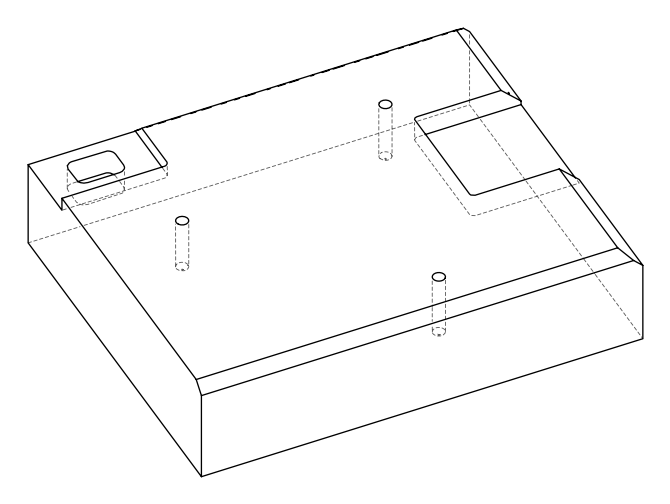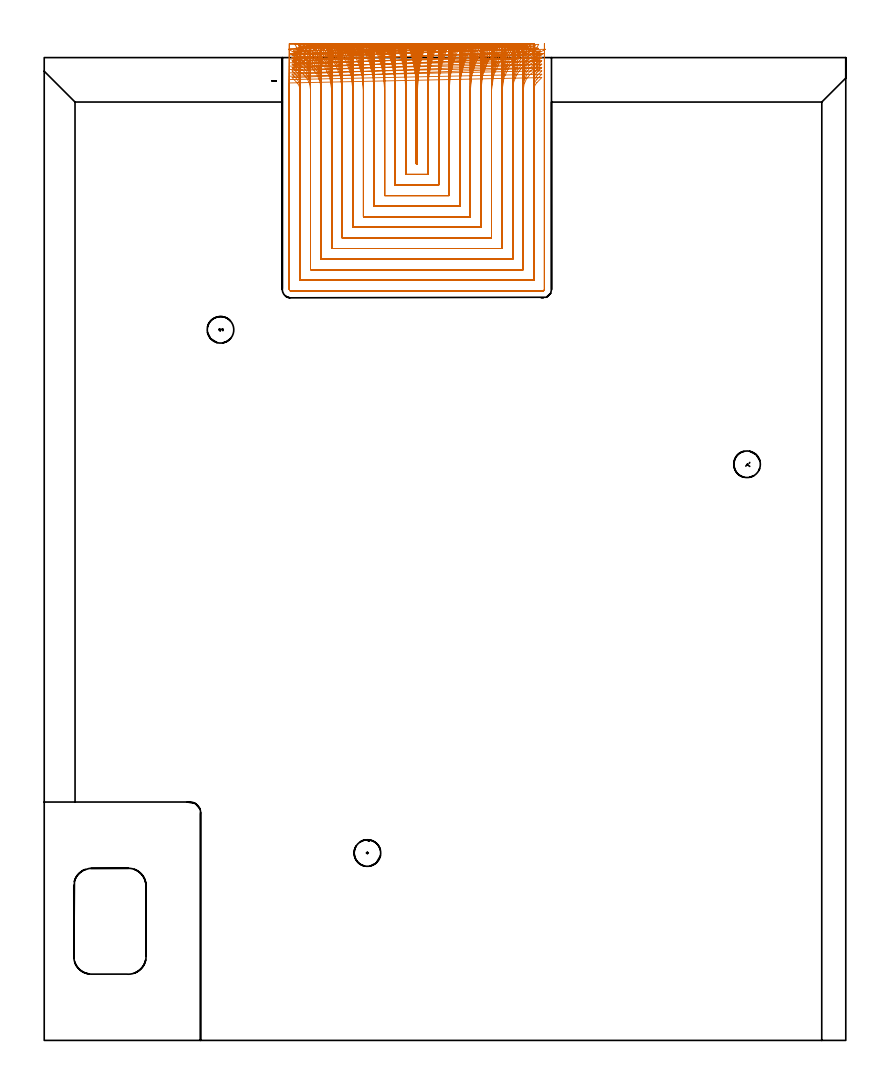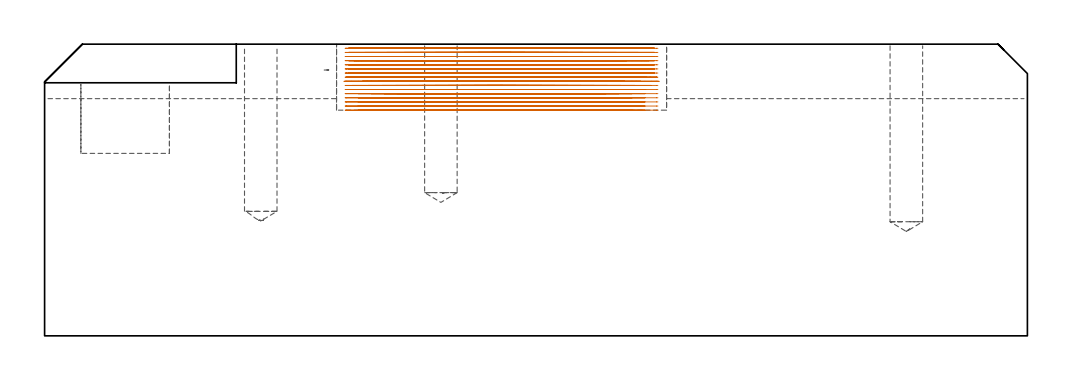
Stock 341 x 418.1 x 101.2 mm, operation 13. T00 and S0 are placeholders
(PLAN: 13 operations, 5 tool changes, 192.1 min)
(1 SPOT_DRILL | STEP1POCKET | NXT0321_9005460120000 | 0.03 min | 2 mm3)
(2 SPOT_DRILL_1 | STEP1POCKET_1 | NXT0321_9005460120000 | 0.03 min | 1 mm3)
(3 SPOT_DRILL_2 | STEP1POCKET_2 | NXT0321_9005460120000 | 0.03 min | 1 mm3)
(4 DRILL_BLIND_HOLE_INTO_CENTER | STEP1POCKET | UGT0301_508 | 0.23 min | 5259 mm3)
(5 DRILL_BLIND_HOLE_INTO_CENTER_1 | STEP1POCKET_1 | UGT0301_508 | 0.27 min | 6263 mm3)
(6 DRILL_BLIND_HOLE_INTO_CENTER_2 | STEP1POCKET_2 | UGT0301_508 | 0.26 min | 5904 mm3)
(7 AREA_MILL | FG_CHAMFER_SURFACE | UGT0205_001 | 5.75 min | 19479 mm3)
(8 AREA_MILL_1 | FG_CHAMFER_SURFACE_1 | UGT0205_001 | 12.44 min | 26518 mm3)
(9 AREA_MILL_2 | FG_CHAMFER_SURFACE_2 | UGT0205_001 | 13.17 min | 21585 mm3)
(10 AREA_MILL_3 | FG_CHAMFER_SURFACE_3 | UGT0205_001 | 7.18 min | 23107 mm3)
(11 MILL_CORNER_NOTCH_RECTANGULAR | CORNER_NOTCH_RECTANGULAR | NXT0201_009 | Follow Part, ap 2, ae 75% | 20.01 min | 89712 mm3)
(12 MILL_RECTANGULAR_POCKET | POCKET_RECTANGULAR_STRAIGHT | UGT0201_132 | Follow Part, ap 3.5, ae 75% | 3.08 min | 32700 mm3)
(13 MILL_SLOT | SLOT_PARTIAL_RECTANGULAR | NXT0201_008 | Follow Part, ap 1.5, ae 75% | 129.64 min | 265078 mm3)
(TOOL NXT0321_9005460120000 | NC Spot Drill, 142deg, 12mm, Carbide, Uncoated | D12 PA142 FL30 Z2)
(TOOL UGT0301_508 | Carbide Drill 11.3 mm | D11.3 PA118 FL94 Z2)
(TOOL UGT0205_001 | Chamfer Mill 20 x 3 x 45 deg. | D20 FL50 Z2)
(TOOL NXT0201_009 | ENDMILL 8mm [2P460-0800-NA 1630] | D8 FL26 Z6)
(TOOL UGT0201_132 | Carbide End Mill 14.0 | D14 FL30 Z4)
(TOOL NXT0201_008 | ENDMILL 6mm [2P460-0600-NA 1630] | D6 FL26 Z6)
(OP 13 MILL_SLOT)
G17 G21 G94 G90
T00 M6
G54
G17 G0 G90 X154.691 Y423.951 S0 M3
G43 Z111.2 H1
Z99.769
G94 G1 X155.624 Y421.1 F250.
G2 X158.3 Y404.312 R54. F500.
G1 Y372.9
X158.8
Y404.309
G2 X161.477 Y421.1 R54.
G1 X162.41 Y423.951 F250.
X149.849 Y423.922
X150.866 Y421.1
G2 X153.8 Y404.312 R49.5 F500.
G1 Y368.4
X163.3
Y404.309
G2 X166.235 Y421.1 R49.5
G1 X167.252 Y423.922 F250.
X144.932 Y423.883
X146.051 Y421.1
G2 X149.3 Y404.312 R45. F500.
G1 Y363.9
X167.8
Y404.309
G2 X171.05 Y421.1 R45.
G1 X172.169 Y423.883 F250.
X139.913 Y423.83
X141.157 Y421.1
G2 X144.8 Y404.312 R40.5 F500.
G1 Y359.4
X172.3
Y404.309
G2 X175.945 Y421.1 R40.5
G1 X177.188 Y423.83 F250.
X134.747 Y423.754
X136.146 Y421.1
G2 X140.3 Y404.312 R36. F500.
G1 Y354.9
X176.8
Y404.309
G2 X180.956 Y421.1 R36.
G1 X182.355 Y423.754 F250.
X129.355 Y423.638
X130.953 Y421.1
G2 X135.8 Y404.312 R31.5 F500.
G1 Y350.4
X181.3
Y404.309
G2 X186.148 Y421.1 R31.5
G1 X187.747 Y423.638 F250.
X123.581 Y423.45
X125.446 Y421.1
G2 X131.3 Y404.312 R27. F500.
G1 Y345.9
X185.8
Y404.309
G2 X191.656 Y421.1 R27.
G1 X193.522 Y423.449 F250.
X117.042 Y423.097
X119.28 Y421.1
G2 X126.8 Y404.312 R22.5 F500.
G1 Y341.4
X190.3
Y404.309
G2 X197.823 Y421.1 R22.5
G1 X200.062 Y423.097 F250.
X108.079 Y422.165
X110.872 Y421.069
G2 X122.3 Y404.312 R18. F500.
G1 Y336.9
X194.8
Y404.309
G2 X206.233 Y421.069 R18.
G1 X209.026 Y422.163 F250.
X105.435 Y418.094 F500.
X108.3 Y417.206 F250.
G2 X117.8 Y404.312 R13.5 F500.
G1 Y332.4
X199.3
Y404.309
G2 X208.8 Y417.203 R13.5
G1 X211.665 Y418.092 F250.
X105.612 Y413.707 F500.
X108.3 Y412.374 F250.
G2 X113.3 Y404.312 R9. F500.
G1 Y327.9
X203.8
Y404.309
G2 X208.8 Y412.371 R9.
G1 X211.488 Y413.705 F250.
X105.441 Y409.598 F500.
X107.53 Y407.445 F250.
G2 X108.8 Y404.312 R4.5 F500.
G1 Y323.4
X208.3
Y404.309
G2 X209.57 Y407.443 R4.5
G1 X211.659 Y409.596 F250.
X104.3 Y407.312 F500.
Y404.312 F250.
Y319.4 F500.
G3 X104.8 Y318.9 R0.5
G1 X212.3
G3 X212.8 Y319.4 R0.5
G1 Y404.309
Y407.309 F250.
G0 Z111.2
X155.217 Y423.976
Z98.337
G1 X156.07 Y421.1
G2 X158.3 Y405.743 R54. F500.
G1 Y372.9
X158.8
Y405.742
G2 X161.03 Y421.1 R54.
G1 X161.883 Y423.976 F250.
X150.427 Y423.952
X151.358 Y421.1
G2 X153.8 Y405.743 R49.5 F500.
G1 Y368.4
X163.3
Y405.742
G2 X165.743 Y421.1 R49.5
G1 X166.674 Y423.952 F250.
X145.575 Y423.92
X146.599 Y421.1
G2 X149.3 Y405.743 R45. F500.
G1 Y363.9
X167.8
Y405.742
G2 X170.502 Y421.1 R45.
G1 X171.526 Y423.92 F250.
X140.638 Y423.876
X141.776 Y421.1
G2 X144.8 Y405.743 R40.5 F500.
G1 Y359.4
X172.3
Y405.742
G2 X175.325 Y421.1 R40.5
G1 X176.463 Y423.876 F250.
X135.581 Y423.813
X136.86 Y421.1
G2 X140.3 Y405.743 R36. F500.
G1 Y354.9
X176.8
Y405.742
G2 X180.24 Y421.1 R36.
G1 X181.52 Y423.813 F250.
X130.341 Y423.719
X131.803 Y421.1
G2 X135.8 Y405.743 R31.5 F500.
G1 Y350.4
X181.3
Y405.742
G2 X185.298 Y421.1 R31.5
G1 X186.76 Y423.719 F250.
X124.801 Y423.568
X126.508 Y421.1
G2 X131.3 Y405.743 R27. F500.
G1 Y345.9
X185.8
Y405.742
G2 X190.594 Y421.1 R27.
G1 X192.3 Y423.567 F250.
X118.697 Y423.293
X120.745 Y421.1
G2 X126.8 Y405.743 R22.5 F500.
G1 Y341.4
X190.3
Y405.742
G2 X196.357 Y421.1 R22.5
G1 X198.405 Y423.292 F250.
X111.131 Y422.665
X113.69 Y421.1
G2 X122.3 Y405.743 R18. F500.
G1 Y336.9
X194.8
Y405.742
G2 X203.413 Y421.1 R18.
G1 X205.972 Y422.665 F250.
X105.484 Y419.522 F500.
X108.346 Y418.623 F250.
G2 X117.8 Y405.743 R13.5 F500.
G1 Y332.4
X199.3
Y405.742
G2 X208.754 Y418.621 R13.5
G1 X211.616 Y419.52 F250.
X105.612 Y415.139 F500.
X108.3 Y413.806 F250.
G2 X113.3 Y405.743 R9. F500.
G1 Y327.9
X203.8
Y405.742
G2 X208.8 Y413.804 R9.
G1 X211.488 Y415.137 F250.
X105.441 Y411.03 F500.
X107.53 Y408.877 F250.
G2 X108.8 Y405.743 R4.5 F500.
G1 Y323.4
X208.3
Y405.742
G2 X209.574 Y408.879 R4.5
G1 X211.666 Y411.03 F250.
X104.3 Y408.743 F500.
Y405.743 F250.
Y319.4 F500.
G3 X104.8 Y318.9 R0.5
G1 X212.3
G3 X212.8 Y319.4 R0.5
G1 Y405.742
Y408.742 F250.
G0 Z111.2
X155.7 Y423.999
Z96.906
G1 X156.474 Y421.1
G2 X158.3 Y407.175 R54. F500.
G1 Y372.9
X158.8
Y407.173
G2 X160.627 Y421.1 R54.
G1 X161.4 Y423.999 F250.
X150.957 Y423.979
X151.801 Y421.1
G2 X153.8 Y407.175 R49.5 F500.
G1 Y368.4
X163.3
Y407.173
G2 X165.3 Y421.1 R49.5
G1 X166.144 Y423.979 F250.
X146.163 Y423.953
X147.091 Y421.1
G2 X149.3 Y407.175 R45. F500.
G1 Y363.9
X167.8
Y407.173
G2 X170.009 Y421.1 R45.
G1 X170.938 Y423.953 F250.
X141.299 Y423.917
X142.331 Y421.1
G2 X144.8 Y407.175 R40.5 F500.
G1 Y359.4
X172.3
Y407.173
G2 X174.77 Y421.1 R40.5
G1 X175.801 Y423.917 F250.
X136.337 Y423.866
X137.498 Y421.1
G2 X140.3 Y407.175 R36. F500.
G1 Y354.9
X176.8
Y407.173
G2 X179.603 Y421.1 R36.
G1 X180.763 Y423.866 F250.
X131.229 Y423.791
X132.555 Y421.1
G2 X135.8 Y407.175 R31.5 F500.
G1 Y350.4
X181.3
Y407.173
G2 X184.546 Y421.1 R31.5
G1 X185.872 Y423.791 F250.
X125.885 Y423.67
X127.432 Y421.1
G2 X131.3 Y407.175 R27. F500.
G1 Y345.9
X185.8
Y407.173
G2 X189.669 Y421.1 R27.
G1 X191.216 Y423.67 F250.
X120.116 Y423.456
X121.973 Y421.1
G2 X126.8 Y407.175 R22.5 F500.
G1 Y341.4
X190.3
Y407.173
G2 X195.128 Y421.1 R22.5
G1 X196.985 Y423.456 F250.
X113.385 Y423.001
X115.705 Y421.1
G2 X122.3 Y407.175 R18. F500.
G1 Y336.9
X194.8
Y407.173
G2 X201.396 Y421.1 R18.
G1 X203.717 Y423.001 F250.
X106.059 Y420.892 F500.
X108.881 Y419.874 F250.
G2 X117.8 Y407.175 R13.5 F500.
G1 Y332.4
X199.3
Y407.173
G2 X208.22 Y419.873 R13.5
G1 X211.042 Y420.89 F250.
X105.612 Y416.57 F500.
X108.3 Y415.237 F250.
G2 X113.3 Y407.175 R9. F500.
G1 Y327.9
X203.8
Y407.173
G2 X208.8 Y415.236 R9.
G1 X211.488 Y416.569 F250.
X105.441 Y412.461 F500.
X107.53 Y410.308 F250.
G2 X108.8 Y407.175 R4.5 F500.
G1 Y323.4
X208.3
Y407.173
G2 X209.574 Y410.311 R4.5
G1 X211.666 Y412.461 F250.
X104.3 Y410.175 F500.
Y407.175 F250.
Y319.4 F500.
G3 X104.8 Y318.9 R0.5
G1 X212.3
G3 X212.8 Y319.4 R0.5
G1 Y407.173
Y410.173 F250.
G0 Z111.2
X156.139 Y424.019
Z95.475
G1 X156.834 Y421.1
G2 X158.3 Y408.601 R54. F500.
G1 Y372.9
X158.8
Y408.605
G2 X160.266 Y421.1 R54.
G1 X160.96 Y424.019 F250.
X151.439 Y424.003
X152.196 Y421.1
G2 X153.8 Y408.601 R49.5 F500.
G1 Y368.4
X163.3
Y408.605
G2 X164.903 Y421.1 R49.5
G1 X165.66 Y424.003 F250.
X146.696 Y423.982
X147.529 Y421.1
G2 X149.3 Y408.601 R45. F500.
G1 Y363.9
X167.8
Y408.605
G2 X169.57 Y421.1 R45.
G1 X170.403 Y423.982 F250.
X141.897 Y423.954
X142.823 Y421.1
G2 X144.8 Y408.601 R40.5 F500.
G1 Y359.4
X172.3
Y408.605
G2 X174.276 Y421.1 R40.5
G1 X175.201 Y423.954 F250.
X137.019 Y423.913
X138.061 Y421.1
G2 X140.3 Y408.601 R36. F500.
G1 Y354.9
X176.8
Y408.605
G2 X179.038 Y421.1 R36.
G1 X180.079 Y423.913 F250.
X132.024 Y423.854
X133.214 Y421.1
G2 X135.8 Y408.601 R31.5 F500.
G1 Y350.4
X181.3
Y408.605
G2 X183.884 Y421.1 R31.5
G1 X185.074 Y423.854 F250.
X126.844 Y423.759
X128.233 Y421.1
G2 X131.3 Y408.601 R27. F500.
G1 Y345.9
X185.8
Y408.605
G2 X188.865 Y421.1 R27.
G1 X190.254 Y423.759 F250.
X121.343 Y423.595
X123.009 Y421.1
G2 X126.8 Y408.601 R22.5 F500.
G1 Y341.4
X190.3
Y408.605
G2 X194.089 Y421.1 R22.5
G1 X195.755 Y423.595 F250.
X115.17 Y423.259
X117.253 Y421.1
G2 X122.3 Y408.601 R18. F500.
G1 Y336.9
X194.8
Y408.605
G2 X199.844 Y421.1 R18.
G1 X201.926 Y423.259 F250.
X107.322 Y422.096
X110.037 Y420.821
G2 X117.8 Y408.601 R13.5 F500.
G1 Y332.4
X199.3
Y408.605
G2 X207.059 Y420.823 R13.5
G1 X209.774 Y422.099 F250.
X105.612 Y417.997 F500.
X108.3 Y416.663 F250.
G2 X113.3 Y408.601 R9. F500.
G1 Y327.9
X203.8
Y408.605
G2 X208.8 Y416.667 R9.
G1 X211.488 Y418. F250.
X105.439 Y413.888 F500.
X107.528 Y411.736 F250.
G2 X108.8 Y408.601 R4.5 F500.
G1 Y323.4
X208.3
Y408.605
G2 X209.574 Y411.742 R4.5
G1 X211.666 Y413.893 F250.
X104.3 Y411.601 F500.
Y408.601 F250.
Y319.4 F500.
G3 X104.8 Y318.9 R0.5
G1 X212.3
G3 X212.8 Y319.4 R0.5
G1 Y408.605
Y411.605 F250.
G0 Z111.2
X156.539 Y424.036
Z94.044
G1 X157.154 Y421.1
G2 X158.3 Y410.032 R54. F500.
G1 Y372.9
X158.8
Y410.036
G2 X159.946 Y421.1 R54.
G1 X160.56 Y424.036 F250.
X151.876 Y424.024
X152.547 Y421.1
G2 X153.8 Y410.032 R49.5 F500.
G1 Y368.4
X163.3
Y410.036
G2 X164.552 Y421.1 R49.5
G1 X165.223 Y424.024 F250.
X147.18 Y424.008
X147.918 Y421.1
G2 X149.3 Y410.032 R45. F500.
G1 Y363.9
X167.8
Y410.036
G2 X169.181 Y421.1 R45.
G1 X169.919 Y424.008 F250.
X142.439 Y423.986
X143.258 Y421.1
G2 X144.8 Y410.032 R40.5 F500.
G1 Y359.4
X172.3
Y410.036
G2 X173.841 Y421.1 R40.5
G1 X174.66 Y423.986 F250.
X137.634 Y423.955
X138.557 Y421.1
G2 X140.3 Y410.032 R36. F500.
G1 Y354.9
X176.8
Y410.036
G2 X178.542 Y421.1 R36.
G1 X179.464 Y423.955 F250.
X132.738 Y423.909
X133.792 Y421.1
G2 X135.8 Y410.032 R31.5 F500.
G1 Y350.4
X181.3
Y410.036
G2 X183.307 Y421.1 R31.5
G1 X184.361 Y423.909 F250.
X127.698 Y423.836
X128.927 Y421.1
G2 X131.3 Y410.032 R27. F500.
G1 Y345.9
X185.8
Y410.036
G2 X188.171 Y421.1 R27.
G1 X189.4 Y423.837 F250.
X122.414 Y423.712
X123.89 Y421.1
G2 X126.8 Y410.032 R22.5 F500.
G1 Y341.4
X190.3
Y410.036
G2 X193.208 Y421.1 R22.5
G1 X194.683 Y423.712 F250.
X116.651 Y423.466
X118.495 Y421.1
G2 X122.3 Y410.032 R18. F500.
G1 Y336.9
X194.8
Y410.036
G2 X198.602 Y421.1 R18.
G1 X200.446 Y423.466 F250.
X109.571 Y422.818
X112.03 Y421.1
G2 X117.8 Y410.032 R13.5 F500.
G1 Y332.4
X199.3
Y410.036
G2 X205.064 Y421.1 R13.5
G1 X207.523 Y422.819 F250.
X105.613 Y419.428 F500.
X108.3 Y418.095 F250.
G2 X113.3 Y410.032 R9. F500.
G1 Y327.9
X203.8
Y410.036
G2 X208.8 Y418.098 R9.
G1 X211.487 Y419.432 F250.
X105.439 Y415.32 F500.
X107.528 Y413.167 F250.
G2 X108.8 Y410.032 R4.5 F500.
G1 Y323.4
X208.3
Y410.036
G2 X209.574 Y413.174 R4.5
G1 X211.666 Y415.324 F250.
X104.3 Y413.032 F500.
Y410.032 F250.
Y319.4 F500.
G3 X104.8 Y318.9 R0.5
G1 X212.3
G3 X212.8 Y319.4 R0.5
G1 Y410.036
Y413.036 F250.
G0 Z111.2
X156.898 Y424.052
Z92.612
G1 X157.433 Y421.1
G2 X158.3 Y411.463 R54. F500.
G1 Y372.9
X158.8
Y411.464
G2 X159.667 Y421.1 R54.
G1 X160.202 Y424.052 F250.
X152.269 Y424.043
X152.853 Y421.1
G2 X153.8 Y411.463 R49.5 F500.
G1 Y368.4
X163.3
Y411.464
G2 X164.247 Y421.1 R49.5
G1 X164.831 Y424.043 F250.
X147.614 Y424.03
X148.256 Y421.1
G2 X149.3 Y411.463 R45. F500.
G1 Y363.9
X167.8
Y411.464
G2 X168.844 Y421.1 R45.
G1 X169.486 Y424.03 F250.
X142.923 Y424.014
X143.637 Y421.1
G2 X144.8 Y411.463 R40.5 F500.
G1 Y359.4
X172.3
Y411.464
G2 X173.463 Y421.1 R40.5
G1 X174.177 Y424.014 F250.
X138.183 Y423.991
X138.986 Y421.1
G2 X140.3 Y411.463 R36. F500.
G1 Y354.9
X176.8
Y411.464
G2 X178.114 Y421.1 R36.
G1 X178.917 Y423.991 F250.
X133.372 Y423.956
X134.29 Y421.1
G2 X135.8 Y411.463 R31.5 F500.
G1 Y350.4
X181.3
Y411.464
G2 X182.81 Y421.1 R31.5
G1 X183.728 Y423.956 F250.
X128.451 Y423.902
X129.522 Y421.1
G2 X131.3 Y411.463 R27. F500.
G1 Y345.9
X185.8
Y411.464
G2 X187.578 Y421.1 R27.
G1 X188.649 Y423.902 F250.
X123.347 Y423.811
X124.632 Y421.1
G2 X126.8 Y411.463 R22.5 F500.
G1 Y341.4
X190.3
Y411.464
G2 X192.468 Y421.1 R22.5
G1 X193.753 Y423.811 F250.
X117.897 Y423.634
X119.503 Y421.1
G2 X122.3 Y411.463 R18. F500.
G1 Y336.9
X194.8
Y411.464
G2 X197.597 Y421.1 R18.
G1 X199.203 Y423.634 F250.
X111.613 Y423.201
X113.754 Y421.1
G2 X117.8 Y411.463 R13.5 F500.
G1 Y332.4
X199.3
Y411.464
G2 X203.345 Y421.1 R13.5
G1 X205.487 Y423.201 F250.
X105.948 Y420.806 F500.
X108.586 Y419.378 F250.
G2 X113.3 Y411.463 R9. F500.
G1 Y327.9
X203.8
Y411.464
G2 X208.514 Y419.378 R9.
G1 X211.152 Y420.806 F250.
X105.439 Y416.751 F500.
X107.528 Y414.598 F250.
G2 X108.8 Y411.463 R4.5 F500.
G1 Y323.4
X208.3
Y411.464
G2 X209.572 Y414.599 R4.5
G1 X211.663 Y416.751 F250.
X104.3 Y414.463 F500.
Y411.463 F250.
Y319.4 F500.
G3 X104.8 Y318.9 R0.5
G1 X212.3
G3 X212.8 Y319.4 R0.5
G1 Y411.464
Y414.464 F250.
G0 Z111.2
X157.218 Y424.065
Z91.181
G1 X157.674 Y421.1
G2 X158.3 Y412.9 R54. F500.
G1 Y372.9
X158.8
Y412.898
G2 X159.427 Y421.1 R54.
G1 X159.882 Y424.065 F250.
X152.619 Y424.059
X153.116 Y421.1
G2 X153.8 Y412.9 R49.5 F500.
G1 Y368.4
X163.3
Y412.898
G2 X163.984 Y421.1 R49.5
G1 X164.481 Y424.059 F250.
X148. Y424.05
X148.547 Y421.1
G2 X149.3 Y412.9 R45. F500.
G1 Y363.9
X167.8
Y412.898
G2 X168.554 Y421.1 R45.
G1 X169.101 Y424.05 F250.
X143.354 Y424.038
X143.961 Y421.1
G2 X144.8 Y412.9 R40.5 F500.
G1 Y359.4
X172.3
Y412.898
G2 X173.139 Y421.1 R40.5
G1 X173.747 Y424.038 F250.
X138.67 Y424.021
X139.354 Y421.1
G2 X140.3 Y412.9 R36. F500.
G1 Y354.9
X176.8
Y412.898
G2 X177.747 Y421.1 R36.
G1 X178.43 Y424.021 F250.
X133.933 Y423.997
X134.714 Y421.1
G2 X135.8 Y412.9 R31.5 F500.
G1 Y350.4
X181.3
Y412.898
G2 X182.387 Y421.1 R31.5
G1 X183.168 Y423.997 F250.
X129.113 Y423.958
X130.025 Y421.1
G2 X131.3 Y412.9 R27. F500.
G1 Y345.9
X185.8
Y412.898
G2 X187.076 Y421.1 R27.
G1 X187.987 Y423.958 F250.
X124.159 Y423.894
X125.252 Y421.1
G2 X126.8 Y412.9 R22.5 F500.
G1 Y341.4
X190.3
Y412.898
G2 X191.848 Y421.1 R22.5
G1 X192.942 Y423.894 F250.
X118.957 Y423.771
X120.324 Y421.1
G2 X122.3 Y412.9 R18. F500.
G1 Y336.9
X194.8
Y412.898
G2 X196.777 Y421.1 R18.
G1 X198.145 Y423.77 F250.
X113.202 Y423.483
X115.024 Y421.1
G2 X117.8 Y412.9 R13.5 F500.
G1 Y332.4
X199.3
Y412.898
G2 X202.078 Y421.1 R13.5
G1 X203.9 Y423.483 F250.
X106.812 Y422.048
X109.306 Y420.379
G2 X113.3 Y412.9 R9. F500.
G1 Y327.9
X203.8
Y412.898
G2 X207.797 Y420.379 R9.
G1 X210.29 Y422.047 F250.
X105.435 Y418.187 F500.
X107.527 Y416.036 F250.
G2 X108.8 Y412.9 R4.5 F500.
G1 Y323.4
X208.3
Y412.898
G2 X209.585 Y416.046 R4.5
G1 X211.684 Y418.19 F250.
X104.3 Y415.9 F500.
Y412.9 F250.
Y319.4 F500.
G3 X104.8 Y318.9 R0.5
G1 X212.3
G3 X212.8 Y319.4 R0.5
G1 Y412.898
Y415.898 F250.
G0 Z111.2
X157.523 Y424.077
Z89.75
G1 X157.891 Y421.1
G2 X158.3 Y414.469 R54. F500.
G1 Y372.9
X158.8
Y414.473
G2 X159.208 Y421.1 R54.
G1 X159.576 Y424.077 F250.
X152.952 Y424.073
X153.354 Y421.1
G2 X153.8 Y414.469 R49.5 F500.
G1 Y368.4
X163.3
Y414.473
G2 X163.746 Y421.1 R49.5
G1 X164.147 Y424.073 F250.
X148.367 Y424.067
X148.809 Y421.1
G2 X149.3 Y414.469 R45. F500.
G1 Y363.9
X167.8
Y414.473
G2 X168.291 Y421.1 R45.
G1 X168.733 Y424.067 F250.
X143.762 Y424.06
X144.253 Y421.1
G2 X144.8 Y414.469 R40.5 F500.
G1 Y359.4
X172.3
Y414.473
G2 X172.846 Y421.1 R40.5
G1 X173.337 Y424.06 F250.
X139.131 Y424.049
X139.684 Y421.1
G2 X140.3 Y414.469 R36. F500.
G1 Y354.9
X176.8
Y414.473
G2 X177.415 Y421.1 R36.
G1 X177.968 Y424.049 F250.
X134.463 Y424.033
X135.094 Y421.1
G2 X135.8 Y414.469 R31.5 F500.
G1 Y350.4
X181.3
Y414.473
G2 X182.005 Y421.1 R31.5
G1 X182.636 Y424.033 F250.
X129.736 Y424.008
X130.473 Y421.1
G2 X131.3 Y414.469 R27. F500.
G1 Y345.9
X185.8
Y414.473
G2 X186.626 Y421.1 R27.
G1 X187.362 Y424.008 F250.
X124.916 Y423.967
X125.801 Y421.1
G2 X126.8 Y414.469 R22.5 F500.
G1 Y341.4
X190.3
Y414.473
G2 X191.298 Y421.1 R22.5
G1 X192.182 Y423.967 F250.
X119.929 Y423.889
X121.034 Y421.1
G2 X122.3 Y414.469 R18. F500.
G1 Y336.9
X194.8
Y414.473
G2 X196.064 Y421.1 R18.
G1 X197.169 Y423.889 F250.
X114.585 Y423.713
X116.059 Y421.1
G2 X117.8 Y414.469 R13.5 F500.
G1 Y332.4
X199.3
Y414.473
G2 X201.039 Y421.1 R13.5
G1 X202.511 Y423.714 F250.
X108.174 Y423.128
X110.385 Y421.1
G2 X113.3 Y414.469 R9. F500.
G1 Y327.9
X203.8
Y414.473
G2 X206.711 Y421.1 R9.
G1 X208.92 Y423.13 F250.
X104.642 Y419.866 F500.
X107.028 Y418.047 F250.
G2 X108.8 Y414.469 R4.5 F500.
G1 Y323.4
X208.3
Y414.473
G2 X210.073 Y418.052 R4.5
G1 X212.459 Y419.87 F250.
X104.3 Y417.469 F500.
Y414.469 F250.
Y319.4 F500.
G3 X104.8 Y318.9 R0.5
G1 X212.3
G3 X212.8 Y319.4 R0.5
G1 Y414.473
Y417.473 F250.
G0 Z111.2
X157.811 Y424.088
Z88.319
G1 X158.081 Y421.1
G2 X158.3 Y416.242 R54. F500.
G1 Y372.9
X158.8
Y416.243
G2 X159.019 Y421.1 R54.
G1 X159.289 Y424.088 F250.
X153.267 Y424.086
X153.561 Y421.1
G2 X153.8 Y416.242 R49.5 F500.
G1 Y368.4
X163.3
Y416.243
G2 X163.539 Y421.1 R49.5
G1 X163.833 Y424.086 F250.
X148.713 Y424.082
X149.037 Y421.1
G2 X149.3 Y416.242 R45. F500.
G1 Y363.9
X167.8
Y416.243
G2 X168.063 Y421.1 R45.
G1 X168.387 Y424.082 F250.
X144.148 Y424.078
X144.508 Y421.1
G2 X144.8 Y416.242 R40.5 F500.
G1 Y359.4
X172.3
Y416.243
G2 X172.592 Y421.1 R40.5
G1 X172.952 Y424.078 F250.
X139.566 Y424.073
X139.971 Y421.1
G2 X140.3 Y416.242 R36. F500.
G1 Y354.9
X176.8
Y416.243
G2 X177.129 Y421.1 R36.
G1 X177.534 Y424.073 F250.
X134.96 Y424.064
X135.423 Y421.1
G2 X135.8 Y416.242 R31.5 F500.
G1 Y350.4
X181.3
Y416.243
G2 X181.677 Y421.1 R31.5
G1 X182.139 Y424.064 F250.
X130.32 Y424.051
X130.859 Y421.1
G2 X131.3 Y416.242 R27. F500.
G1 Y345.9
X185.8
Y416.243
G2 X186.24 Y421.1 R27.
G1 X186.78 Y424.051 F250.
X125.622 Y424.029
X126.269 Y421.1
G2 X126.8 Y416.242 R22.5 F500.
G1 Y341.4
X190.3
Y416.243
G2 X190.831 Y421.1 R22.5
G1 X191.478 Y424.029 F250.
X120.822 Y423.989
X121.632 Y421.1
G2 X122.3 Y416.242 R18. F500.
G1 Y336.9
X194.8
Y416.243
G2 X195.468 Y421.1 R18.
G1 X196.277 Y423.989 F250.
X115.816 Y423.899
X116.896 Y421.1
G2 X117.8 Y416.242 R13.5 F500.
G1 Y332.4
X199.3
Y416.243
G2 X200.204 Y421.1 R13.5
G1 X201.283 Y423.899 F250.
X110.257 Y423.625
X111.876 Y421.1
G2 X113.3 Y416.242 R9. F500.
G1 Y327.9
X203.8
Y416.243
G2 X205.223 Y421.1 R9.
G1 X206.842 Y423.626 F250.
X103.896 Y421.635
X106.509 Y420.162
G2 X108.8 Y416.242 R4.5 F500.
G1 Y323.4
X208.3
Y416.243
G2 X210.6 Y420.168 R4.5
G1 X213.217 Y421.635 F250.
X104.3 Y419.242 F500.
Y416.242 F250.
Y319.4 F500.
G3 X104.8 Y318.9 R0.5
G1 X212.3
G3 X212.8 Y319.4 R0.5
G1 Y416.243
Y419.243 F250.
G0 Z111.2
X158.125 Y424.097
Z86.887
G1 X158.252 Y421.1
G2 X158.3 Y418.821 R54. F500.
G1 Y372.9
X158.8
Y418.891
G2 X158.845 Y421.1 R54.
G1 X158.968 Y424.097 F250.
X153.609
X153.747 Y421.1
G2 X153.8 Y418.821 R49.5 F500.
G1 Y368.4
X163.3
Y418.891
G2 X163.349 Y421.1 R49.5
G1 X163.483 Y424.097 F250.
X149.09 Y424.096
X149.242 Y421.1
G2 X149.3 Y418.821 R45. F500.
G1 Y363.9
X167.8
Y418.891
G2 X167.854 Y421.1 R45.
G1 X168.002 Y424.096 F250.
X144.567 Y424.095
X144.736 Y421.1
G2 X144.8 Y418.821 R40.5 F500.
G1 Y359.4
X172.3
Y418.891
G2 X172.36 Y421.1 R40.5
G1 X172.524 Y424.096 F250.
X140.038 Y424.094
X140.228 Y421.1
G2 X140.3 Y418.821 R36. F500.
G1 Y354.9
X176.8
Y418.891
G2 X176.868 Y421.1 R36.
G1 X177.052 Y424.094 F250.
X135.5 Y424.092
X135.717 Y421.1
G2 X135.8 Y418.821 R31.5 F500.
G1 Y350.4
X181.3
Y418.891
G2 X181.378 Y421.1 R31.5
G1 X181.588 Y424.093 F250.
X130.95 Y424.089
X131.204 Y421.1
G2 X131.3 Y418.821 R27. F500.
G1 Y345.9
X185.8
Y418.891
G2 X185.891 Y421.1 R27.
G1 X186.136 Y424.09 F250.
X126.38 Y424.085
X126.684 Y421.1
G2 X126.8 Y418.821 R22.5 F500.
G1 Y341.4
X190.3
Y418.891
G2 X190.409 Y421.1 R22.5
G1 X190.703 Y424.086 F250.
X121.775 Y424.076
X122.155 Y421.1
G2 X122.3 Y418.821 R18. F500.
G1 Y336.9
X194.8
Y418.891
G2 X194.936 Y421.1 R18.
G1 X195.304 Y424.077 F250.
X117.1 Y424.057
X117.606 Y421.1
G2 X117.8 Y418.821 R13.5 F500.
G1 Y332.4
X199.3
Y418.891
G2 X199.482 Y421.1 R13.5
G1 X199.973 Y424.06 F250.
X112.247 Y424.002
X113.007 Y421.1
G2 X113.3 Y418.821 R9. F500.
G1 Y327.9
X203.8
Y418.891
G2 X204.075 Y421.1 R9.
G1 X204.812 Y424.008 F250.
X106.66 Y423.687
X108.18 Y421.1
G2 X108.8 Y418.821 R4.5 F500.
G1 Y323.4
X208.3
Y418.891
G2 X208.879 Y421.1 R4.5
G1 X210.352 Y423.714 F250.
X104.3 Y421.821
Y418.821
Y319.4 F500.
G3 X104.8 Y318.9 R0.5
G1 X212.3
G3 X212.8 Y319.4 R0.5
G1 Y418.891
Y421.891 F250.
G0 X158.277 Y424.1 Z85.456
G1 X158.299 Y421.1
G2 X158.3 Y420.716 R54. F500.
G1 Y372.9
X158.8
Y420.755
G2 X158.801 Y421.1 R54.
G1 X158.82 Y424.1 F250.
X153.775
X153.799 Y421.1
G2 X153.8 Y420.716 R49.5 F500.
G1 Y368.4
X163.3
Y420.755
G2 X163.301 Y421.1 R49.5
G1 X163.322 Y424.1 F250.
X149.273
X149.298 Y421.1
G2 X149.3 Y420.716 R45. F500.
G1 Y363.9
X167.8
Y420.755
G2 X167.801 Y421.1 R45.
G1 X167.824 Y424.1 F250.
X144.77
X144.798 Y421.1
G2 X144.8 Y420.716 R40.5 F500.
G1 Y359.4
X172.3
Y420.755
G2 X172.301 Y421.1 R40.5
G1 X172.327 Y424.1 F250.
X140.266
X140.298 Y421.1
G2 X140.3 Y420.716 R36. F500.
G1 Y354.9
X176.8
Y420.755
G2 X176.802 Y421.1 R36.
G1 X176.83 Y424.1 F250.
X135.761
X135.798 Y421.1
G2 X135.8 Y420.716 R31.5 F500.
G1 Y350.4
X181.3
Y420.755
G2 X181.302 Y421.1 R31.5
G1 X181.335 Y424.1 F250.
X131.255
X131.297 Y421.1
G2 X131.3 Y420.716 R27. F500.
G1 Y345.9
X185.8
Y420.755
G2 X185.802 Y421.1 R27.
G1 X185.841 Y424.1 F250.
X126.746
X126.797 Y421.1
G2 X126.8 Y420.716 R22.5 F500.
G1 Y341.4
X190.3
Y420.755
G2 X190.303 Y421.1 R22.5
G1 X190.349 Y424.1 F250.
X122.232 Y424.099
X122.296 Y421.1
G2 X122.3 Y420.716 R18. F500.
G1 Y336.9
X194.8
Y420.755
G2 X194.803 Y421.1 R18.
G1 X194.861 Y424.099 F250.
X117.709
X117.795 Y421.1
G2 X117.8 Y420.716 R13.5 F500.
G1 Y332.4
X199.3
Y420.755
G2 X199.304 Y421.1 R13.5
G1 X199.381 Y424.099 F250.
X113.164 Y424.097
X113.292 Y421.1
G2 X113.3 Y420.716 R9. F500.
G1 Y327.9
X203.8
Y420.755
G2 X203.807 Y421.1 R9.
G1 X203.922 Y424.098 F250.
X108.528 Y424.089
X108.784 Y421.1
G2 X108.8 Y420.716 R4.5 F500.
G1 Y323.4
X208.3
Y420.755
G2 X208.313 Y421.1 R4.5
G1 X208.543 Y424.091 F250.
X104.3 Y423.716
Y420.716
Y319.4 F500.
G3 X104.8 Y318.9 R0.5
G1 X212.3
G3 X212.8 Y319.4 R0.5
G1 Y420.755
Y423.755 F250.
G0 X158.3 Y424.1 Z84.025
G1 Y421.1
Y372.9 F500.
X158.8
Y421.1
Y424.1 F250.
X153.8
Y421.1
Y368.4 F500.
X163.3
Y421.1
Y424.1 F250.
X149.3
Y421.1
Y363.9 F500.
X167.8
Y421.1
Y424.1 F250.
X144.8
Y421.1
Y359.4 F500.
X172.3
Y421.1
Y424.1 F250.
X140.3
Y421.1
Y354.9 F500.
X176.8
Y421.1
Y424.1 F250.
X135.8
Y421.1
Y350.4 F500.
X181.3
Y421.1
Y424.1 F250.
X131.3
Y421.1
Y345.9 F500.
X185.8
Y421.1
Y424.1 F250.
X126.8
Y421.1
Y341.4 F500.
X190.3
Y421.1
Y424.1 F250.
X122.3
Y421.1
Y336.9 F500.
X194.8
Y421.1
Y424.1 F250.
X117.8
Y421.1
Y332.4 F500.
X199.3
Y421.1
Y424.1 F250.
X113.3
Y421.1
Y327.9 F500.
X203.8
Y421.1
Y424.1 F250.
X108.8
Y421.1
Y323.4 F500.
X208.3
Y421.1
Y424.1 F250.
X104.3
Y421.1
Y319.4 F500.
G3 X104.8 Y318.9 R0.5
G1 X212.3
G3 X212.8 Y319.4 R0.5
G1 Y421.1
Y424.1 F250.
G0 X158.3 Z82.594
G1 Y421.1
Y372.9 F500.
X158.8
Y421.1
Y424.1 F250.
X153.8
Y421.1
Y368.4 F500.
X163.3
Y421.1
Y424.1 F250.
X149.3
Y421.1
Y363.9 F500.
X167.8
Y421.1
Y424.1 F250.
X144.8
Y421.1
Y359.4 F500.
X172.3
Y421.1
Y424.1 F250.
X140.3
Y421.1
Y354.9 F500.
X176.8
Y421.1
Y424.1 F250.
X135.8
Y421.1
Y350.4 F500.
X181.3
Y421.1
Y424.1 F250.
X131.3
Y421.1
Y345.9 F500.
X185.8
Y421.1
Y424.1 F250.
X126.8
Y421.1
Y341.4 F500.
X190.3
Y421.1
Y424.1 F250.
X122.3
Y421.1
Y336.9 F500.
X194.8
Y421.1
Y424.1 F250.
X117.8
Y421.1
Y332.4 F500.
X199.3
Y421.1
Y424.1 F250.
X113.3
Y421.1
Y327.9 F500.
X203.8
Y421.1
Y424.1 F250.
X108.8
Y421.1
Y323.4 F500.
X208.3
Y421.1
Y424.1 F250.
X104.3
Y421.1
Y319.4 F500.
G3 X104.8 Y318.9 R0.5
G1 X212.3
G3 X212.8 Y319.4 R0.5
G1 Y421.1
Y424.1 F250.
G0 X158.3 Z81.162
G1 Y421.1
Y372.9 F500.
X158.8
Y421.1
Y424.1 F250.
X153.8
Y421.1
Y368.4 F500.
X163.3
Y421.1
Y424.1 F250.
X149.3
Y421.1
Y363.9 F500.
X167.8
Y421.1
Y424.1 F250.
X144.8
Y421.1
Y359.4 F500.
X172.3
Y421.1
Y424.1 F250.
X140.3
Y421.1
Y354.9 F500.
X176.8
Y421.1
Y424.1 F250.
X135.8
Y421.1
Y350.4 F500.
X181.3
Y421.1
Y424.1 F250.
X131.3
Y421.1
Y345.9 F500.
X185.8
Y421.1
Y424.1 F250.
X126.8
Y421.1
Y341.4 F500.
X190.3
Y421.1
Y424.1 F250.
X122.3
Y421.1
Y336.9 F500.
X194.8
Y421.1
Y424.1 F250.
X117.8
Y421.1
Y332.4 F500.
X199.3
Y421.1
Y424.1 F250.
X113.3
Y421.1
Y327.9 F500.
X203.8
Y421.1
Y424.1 F250.
X108.8
Y421.1
Y323.4 F500.
X208.3
Y421.1
Y424.1 F250.
X104.3
Y421.1
Y319.4 F500.
G3 X104.8 Y318.9 R0.5
G1 X212.3
G3 X212.8 Y319.4 R0.5
G1 Y421.1
Y424.1 F250.
G0 X158.3 Z79.731
G1 Y421.1
Y372.9 F500.
X158.8
Y421.1
Y424.1 F250.
X153.8
Y421.1
Y368.4 F500.
X163.3
Y421.1
Y424.1 F250.
X149.3
Y421.1
Y363.9 F500.
X167.8
Y421.1
Y424.1 F250.
X144.8
Y421.1
Y359.4 F500.
X172.3
Y421.1
Y424.1 F250.
X140.3
Y421.1
Y354.9 F500.
X176.8
Y421.1
Y424.1 F250.
X135.8
Y421.1
Y350.4 F500.
X181.3
Y421.1
Y424.1 F250.
X131.3
Y421.1
Y345.9 F500.
X185.8
Y421.1
Y424.1 F250.
X126.8
Y421.1
Y341.4 F500.
X190.3
Y421.1
Y424.1 F250.
X122.3
Y421.1
Y336.9 F500.
X194.8
Y421.1
Y424.1 F250.
X117.8
Y421.1
Y332.4 F500.
X199.3
Y421.1
Y424.1 F250.
X113.3
Y421.1
Y327.9 F500.
X203.8
Y421.1
Y424.1 F250.
X108.8
Y421.1
Y323.4 F500.
X208.3
Y421.1
Y424.1 F250.
X104.3
Y421.1
Y319.4 F500.
G3 X104.8 Y318.9 R0.5
G1 X212.3
G3 X212.8 Y319.4 R0.5
G1 Y421.1
Y424.1 F250.
G0 X158.3 Z78.3
G1 Y421.1
Y372.9 F500.
X158.8
Y421.1
Y424.1 F250.
X153.8
Y421.1
Y368.4 F500.
X163.3
Y421.1
Y424.1 F250.
X149.3
Y421.1
Y363.9 F500.
X167.8
Y421.1
Y424.1 F250.
X144.8
Y421.1
Y359.4 F500.
X172.3
Y421.1
Y424.1 F250.
X140.3
Y421.1
Y354.9 F500.
X176.8
Y421.1
Y424.1 F250.
X135.8
Y421.1
Y350.4 F500.
X181.3
Y421.1
Y424.1 F250.
X131.3
Y421.1
Y345.9 F500.
X185.8
Y421.1
Y424.1 F250.
X126.8
Y421.1
Y341.4 F500.
X190.3
Y421.1
Y424.1 F250.
X122.3
Y421.1
Y336.9 F500.
X194.8
Y421.1
Y424.1 F250.
X117.8
Y421.1
Y332.4 F500.
X199.3
Y421.1
Y424.1 F250.
X113.3
Y421.1
Y327.9 F500.
X203.8
Y421.1
Y424.1 F250.
X108.8
Y421.1
Y323.4 F500.
X208.3
Y421.1
Y424.1 F250.
X104.3
Y421.1
Y319.4 F500.
G3 X104.8 Y318.9 R0.5
G1 X212.3
G3 X212.8 Y319.4 R0.5
G1 Y421.1
Y424.1 F250.
G0 Z111.2
M5
M2
